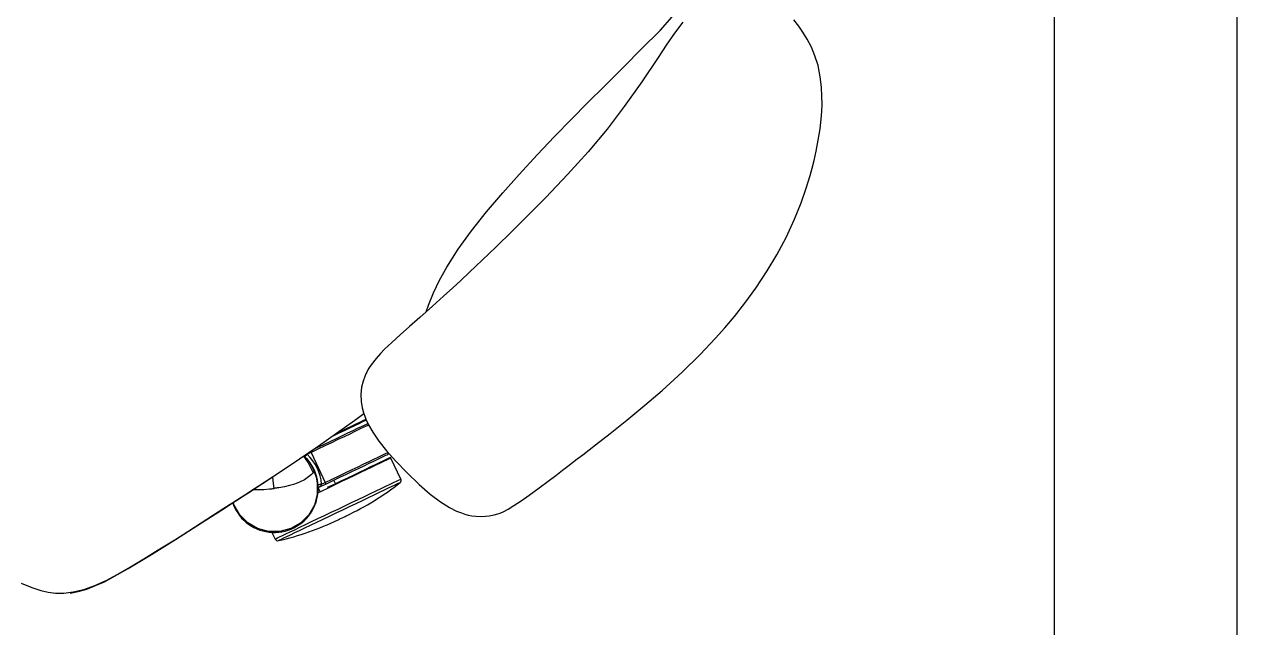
# Model space of a CAD drawing. Extents: x -15 to 8521, y -5327 to 1905.
# Drawn here: x 460.9 to 514, y 1210.2 to 1236.6 of the extents above; entities that cross this region are included whole.
import ezdxf

# ---------------------------------------------------------------- set-up
doc = ezdxf.new("R2010")
doc.units = 0
doc.layers.add('AR-DIV', color=2, linetype='Continuous')
doc.layers.add('AR-MOB', color=2, linetype='Continuous')

# ---------------------------------------------------------------- blocks, each defined once
blk = doc.blocks.new('CAD-GIR-TELA')
at = {"color": 1, "linetype": 'Continuous'}
for p, q in [((0.3068505896405895, -0.1001565341407513), (0.2969838718147457, -0.09770269025830203)), ((0.2728117821836804, -0.1231839412798763), (0.2723716468578914, -0.1249537115068051)), ((0.2728117821836804, -0.1231839412798763), (0.286922949987229, -0.1266933829379013)), ((0.2801974449305362, -0.1274259566280307), (0.2803069238805165, -0.128075764319874)), ((0.2864828146612126, -0.1284631531648301), (0.286922949987229, -0.1266933829379013)), ((0.2876722263499687, -0.1268797281809384), (0.2869844158281012, -0.1296453628806375)), ((0.2901537570362507, -0.1235664268938308), (0.2885927872544016, -0.1231782227373515)), ((0.286763306377452, -0.1305343755457216), (0.2871239029925619, -0.1308859696905529)), ((0.2868318383038968, -0.1306011749188656), (0.2883126352583076, -0.1309694490987567)), ((0.2682377402784368, -0.1620451565954681), (0.2692855359362056, -0.1523412643759912)), ((0.2889580266448775, -0.1586923464092251), (0.2920985146840849, -0.1594733861625173))]:
    blk.add_line(p, q, dxfattribs=at)
at = {"color": 1, "linetype": 'Continuous', "flags": 128}
for points in [[(0.2272669940048218, 0.1125825360754789), (0.226015844699532, 0.1204252859433836), (0.223339294700736, 0.1281541179187116), (0.2199707896656946, 0.1331967293049274), (0.2155392923530144, 0.137369125639907), (0.2106980982455298, 0.1410847406009452), (0.2010207604528205, 0.1480613406702105), (0.1907626904301196, 0.1542741358603053), (0.1691715095746531, 0.1650207732996023), (0.1468835044076968, 0.1744574793287939), (0.1238619516991548, 0.1824335448645797), (0.1174168817331065, 0.1841527541027972)], [(0.3062636519582611, -0.09638291842929902), (0.3137114599851429, -0.09550804360242182), (0.320143609435263, -0.09444648381395382), (0.325593415089088, -0.09313942866810976), (0.3299703993802723, -0.0916705670592819), (0.3331833826980528, -0.09023510514452937), (0.3351814530149113, -0.0891396927072492), (0.3365174632440358, -0.08830065220399774), (0.3378145194294575, -0.08738234475094941), (0.3390624074752395, -0.08637941984488862), (0.3402977486966847, -0.08524218844786446), (0.3420861466477163, -0.08325683479961299), (0.3439706840661074, -0.08054348230734831), (0.3449946317023205, -0.07861668994564752), (0.345633953508468, -0.07710642269239543), (0.346012781518084, -0.07601856891824355), (0.3464655768871125, -0.07440779119770013), (0.3469191875983597, -0.07217804059882837), (0.3473057611174681, -0.06935365778190317), (0.3476959809211166, -0.06552235838626075), (0.3480285623320469, -0.06124039815631477), (0.3483470342248438, -0.05576893565557839), (0.3485706802212007, -0.0508772937937465), (0.3487407644263385, -0.04673859156628168), (0.3488867741248214, -0.04302676444513054), (0.3490017338292546, -0.04001472279878726), (0.3490949970318979, -0.03752032823786067), (0.3491884187756114, -0.03481987641816886), (0.349285781217759, -0.0318294095454803), (0.3494973107065107, -0.02484015791105776), (0.3496954780434862, -0.01664626685214898), (0.3498269705614803, -0.007260111187406437), (0.3498169829358631, 0.003060716303934896), (0.3496117268598482, 0.01294104257704021), (0.3490311078799095, 0.02489724815086447), (0.34811129435775, 0.0357652092875469), (0.3469003447087289, 0.04556445963589795), (0.3459433663213076, 0.05164764206801919), (0.3447563099991839, 0.05803642685168597), (0.3431856243366838, 0.06521980603611155), (0.3411369817124523, 0.07315969754381513), (0.3384992725234497, 0.08179829310711284), (0.3357581312964157, 0.08947205152435345), (0.3324302562184585, 0.09751602052165254), (0.3286473209857377, 0.1054207458096243), (0.3249142106931231, 0.1122584928471042), (0.3213763688206654, 0.1180683742181827), (0.3181792841839979, 0.1229214357267665), (0.3162829246705314, 0.125654072728139), (0.3142269441852932, 0.1284757038647513), (0.3116974456806929, 0.1317263050018482), (0.3085431198990136, 0.1355045748223347), (0.305157153474056, 0.1393337453196182), (0.3022040751109216, 0.1424303874177895), (0.2997490648790517, 0.1447735746514809), (0.2973536407444044, 0.1468563586854543), (0.2947776691569288, 0.1489136980171679), (0.2914786699004708, 0.1513371033997828), (0.2876136141210281, 0.1538669869141813), (0.2832172660419019, 0.1562156662207599), (0.2790332854156077, 0.1578998507943652), (0.2751567019545291, 0.1590465036283604), (0.2711808536539593, 0.159908973185793), (0.2676527729374811, 0.1604155455274849), (0.2644267219131962, 0.1606709549141669), (0.2609153325513489, 0.1607338588955827)], [(0.230825332042059, 0.122558461107019), (0.2322444140172593, 0.1166338012099004), (0.2339956244488803, 0.1104874317020403), (0.2358397357422746, 0.1043128205201356), (0.2395186954013298, 0.09200127260100999), (0.2430930000480203, 0.07919055812999432), (0.2459323190435043, 0.06710168802283079), (0.2482931601487053, 0.05439966551011821), (0.2502553338802045, 0.04112865644174235), (0.2519212077963857, 0.02735398244203679), (0.2530245129494233, 0.01687203711344409), (0.2540059055468191, 0.00640826869994271), (0.254814247108925, -0.003156643108468415), (0.2554724797485051, -0.01171830869725454), (0.2560011901962298, -0.01928728118627987), (0.2563347681118557, -0.0245556533063791), (0.2566111832416027, -0.02933471488904615), (0.2568938491310746, -0.03478369107187973), (0.2571817919426849, -0.04125220988862566), (0.2574485364975772, -0.04878062107491132), (0.2576162879884123, -0.05470108546842312), (0.2578045129914699, -0.06025404571755644), (0.258049266631815, -0.06521348910973757), (0.2583575017765725, -0.06951416766014518), (0.2586365666866186, -0.07207564470490979), (0.2590969264017531, -0.07499681812305425), (0.2598663592100365, -0.07837244586880843), (0.2605751415037503, -0.08058641667321353), (0.2611264090703571, -0.08196648799457762), (0.2614737341316413, -0.08273545654583359), (0.262060015043744, -0.08386907562908164), (0.2631571147283012, -0.08564574208230624), (0.2648712961820365, -0.0879057046959133), (0.2670480115234568, -0.09015032915067422), (0.2694674648735145, -0.0920157236146224), (0.2719913467508377, -0.09344636157629793), (0.2740634070955821, -0.09435683857509503), (0.2755561846697674, -0.09490363887834974), (0.276852267003278, -0.09531558348862745), (0.2794996241143508, -0.0960063608567907), (0.2831931236075889, -0.09667330718957601), (0.287797671940325, -0.0970930142943871), (0.2931953878994591, -0.09718340124754832), (0.2993389377677431, -0.09694677812603913), (0.3062636519582611, -0.09638291842929902)], [(0.2573187425612105, -0.04511712412841007), (0.2556236531042941, -0.04239033304884288), (0.2528773255669421, -0.03729908855075337), (0.2502984324389672, -0.03169914849559063), (0.2479090099409405, -0.02560565003659576), (0.245056102324952, -0.01673516754863158), (0.2425493647556323, -0.00705989917196348), (0.2403383834507622, 0.003250999064221105), (0.2383803316117792, 0.01402780500347944), (0.2367102678745141, 0.02467185544082895), (0.2350954645103229, 0.03621145665874792), (0.2337777989107508, 0.04730244947131723), (0.2326412016464019, 0.05783148219006762), (0.2315735439722175, 0.06785128145156705), (0.2305704775258164, 0.07819002256201202), (0.2299046805560465, 0.08545103805954568), (0.229223483165697, 0.09255068306038083), (0.2285365332461424, 0.09882685782440603), (0.2279951627235732, 0.1043634720899718), (0.227594910003063, 0.1092770935474618), (0.2271704695269818, 0.1135553905069173)], [(0.2531143110609264, -0.2437751989327808), (0.2563168311457957, -0.2376435843939362), (0.2589450962448154, -0.2291320367376102), (0.2611030592936459, -0.217496896227658), (0.2628744941300738, -0.2055358327293106), (0.2644821181738735, -0.1933690148948699), (0.2661418319128188, -0.1798614195026857), (0.2673523965515869, -0.1695099164176099), (0.2681981747548434, -0.1623908057285917), (0.2689963022062329, -0.1554168328016203), (0.2697817242926703, -0.1482907919148602), (0.2708024785981706, -0.138510531663087), (0.2717650962658809, -0.1287925865508441), (0.2726517762012008, -0.1190358798912712), (0.2734499489588416, -0.1092048321820585), (0.2740982619009174, -0.09932936102359236), (0.2742683007995765, -0.09443188738487152)], [(0.2724110085498523, -0.1215963944187024), (0.2728542919005577, -0.1198139981042914), (0.2736364074364701, -0.1166691164130498), (0.2743994083073176, -0.1136012255515197), (0.2751339636724879, -0.1106476263062177), (0.2758311503409914, -0.1078442605366945), (0.276482498073392, -0.1052252243616749), (0.2770801028202641, -0.1028223831031028), (0.2776166493893015, -0.1006649635896792), (0.2780856378831231, -0.09877919186237705), (0.2784813610633137, -0.09718803270425269), (0.2787989950079464, -0.09591083288387381), (0.2788550706920887, -0.09568531277909642)], [(0.2772636397571659, -0.0954195986855666), (0.2771710106715091, -0.09579207402111933), (0.2768086928372213, -0.0972488870656889), (0.2763698257924716, -0.09901352757651694), (0.2758597317340445, -0.1010646048307535), (0.2752845934935522, -0.1033771950237679), (0.2746513865743054, -0.1059232489942588), (0.2739678111634021, -0.1086718413162089), (0.273338227861359, -0.1112033894405613)], [(0.2735186847019122, -0.1088782184356205), (0.2739296724460019, -0.107225706670306), (0.2745907133908077, -0.1045677051329221), (0.2751994155185002, -0.1021201346625276), (0.2757486674374832, -0.09991168990336519), (0.2762319919183938, -0.09796826846422846), (0.276643749667528, -0.09631264263089179), (0.2768944596693927, -0.09530450876081886)], [(0.2741140020407329, -0.09887609003226316), (0.2743046503389905, -0.0952232205263499), (0.2743140264851718, -0.09444863534872638)], [(0.279597915117165, -0.09589752169131316), (0.2793969847650715, -0.09670544427035566), (0.2789910021681408, -0.0983378448968324), (0.2785098518747873, -0.1002724903501075), (0.2779593996197036, -0.10248582702161), (0.2773463264929887, -0.1049509494482663), (0.2766781062280188, -0.1076378607640436), (0.2759628240526126, -0.1105138803372938), (0.2752092446187362, -0.1135440287939673), (0.2744264722971366, -0.116691435712255), (0.2736240644437657, -0.1199178264719194), (0.2728117821832257, -0.1231839412798763)], [(0.286922949987229, -0.1266933829379013), (0.2877352322473143, -0.1234272681294897), (0.288537640116374, -0.1202008773707348), (0.2893203897695003, -0.1170534704519923), (0.290073991856616, -0.1140233219957736), (0.2907892513942443, -0.1111473024070619), (0.2914574942967647, -0.1084603911062914), (0.2920705674234796, -0.1059952686646284), (0.292621019679018, -0.1037819320085873), (0.2931021699716894, -0.1018472865553122), (0.2935081525690748, -0.1002148859288354), (0.2938340302662255, -0.09890458084328202), (0.2940758170764184, -0.09793231525418378), (0.294230614063963, -0.09730989995250638), (0.2942965188638027, -0.09704492190758174)], [(0.2948594952899839, -0.09798028307204731), (0.2947952664187596, -0.09823856872299075), (0.29464438747641, -0.0988452552032868), (0.294408692900106, -0.09979295936091148), (0.2940910589716168, -0.1010701648474424), (0.2936953357752827, -0.1026613240060215), (0.2932263472966952, -0.1045470843992007), (0.2926898007278851, -0.1067045039126242), (0.292092195981013, -0.1091073565053193), (0.2914408482486124, -0.1117263926798842), (0.2907436615805636, -0.1145297584344007), (0.2900091062149386, -0.1174833463765026), (0.2892461053286297, -0.1205512485566942), (0.288463989808406, -0.1236961189292742), (0.2876722263499687, -0.1268797281809384)], [(0.2892331961472792, -0.1272679436556245), (0.2900343583889935, -0.1240464787811106), (0.2908258274180753, -0.1208641264761354), (0.2915979326601246, -0.1177595123840547), (0.2923413432736197, -0.1147703109354552), (0.2930470228336617, -0.1119328151057744), (0.2937064331563306, -0.1092814606713546), (0.2943115116365789, -0.1068484413390252), (0.2948549657505737, -0.1046632897309792), (0.2953301597131031, -0.1027525262861673), (0.2957313636318304, -0.101139353544113), (0.2960536856414819, -0.09984333915508614), (0.2962932076807192, -0.09888022324321355), (0.2964470308324962, -0.09826169201505763), (0.296513297989577, -0.09799526452616192), (0.296516061004013, -0.09798414450779092)], [(0.2969838718147457, -0.09770269025830203), (0.296973046209132, -0.09774618516121336), (0.296886690551446, -0.0980933856694719), (0.2967149983621766, -0.0987837327370471), (0.2964599853046366, -0.09980912981700385), (0.2961246408792704, -0.1011575396487387), (0.2957128831144473, -0.1028131541638686), (0.2952295586333094, -0.1047565869212121), (0.2946803293677931, -0.1069650316803745), (0.2940716046027774, -0.1094126021507691), (0.2934105636575168, -0.1120705923540299), (0.2927049520417313, -0.1149078617299892), (0.2919630135243096, -0.1178911294555292), (0.2911934448125066, -0.1209854275361977), (0.2904053050021957, -0.1241544743156737), (0.2896078343364934, -0.1273611162769157)], [(0.2948594952899839, -0.09798028307204731), (0.2948814409139686, -0.09783057047843613), (0.2948737633339533, -0.09767946505098735), (0.294836711702601, -0.0975327419569112), (0.2947717581171219, -0.09739606311359239), (0.2946813938165178, -0.09727468279061213), (0.2945690612393719, -0.09717324376242686), (0.2944949579771219, -0.09712480033704196)], [(0.2994745521625646, -0.129814960159365), (0.3002720454812788, -0.126608318198123), (0.3010601852918171, -0.1234392714027308), (0.3018297313499261, -0.1203449846561853), (0.3025716698675751, -0.1173617169156387), (0.3032772814831333, -0.114524447554686), (0.3039383450811783, -0.111866446017757), (0.3045470471934095, -0.1094188755628238), (0.3050962764748419, -0.1072104307877453), (0.3055796009557525, -0.1052670093645247), (0.3059913587051142, -0.1036113835307333), (0.3063267031459418, -0.102262973683537), (0.3065817161877931, -0.101237587938158), (0.3067534083772898, -0.1005472408705828), (0.3068397640349758, -0.1002000290436627), (0.3068505896405895, -0.1001565341412061)], [(0.3078263882650845, -0.101439016535096), (0.3078020193456723, -0.1015369678189018), (0.3076940804203332, -0.101970976938901), (0.3075011900057234, -0.1027466492032545), (0.3072256354778347, -0.1038545744927433), (0.3068708140297076, -0.1052813000610513), (0.3064410060649152, -0.107009511754768), (0.3059414431829737, -0.1090182378165991), (0.3053781723433531, -0.1112830866763943), (0.3047580331310655, -0.1137765753451276), (0.3040885898913075, -0.1164684238488007), (0.3033779052004775, -0.1193259629048953), (0.3026346531114541, -0.1223145075678076), (0.3018678474302305, -0.1253977648775617), (0.3010867963432702, -0.1285383321796871), (0.3003009665783338, -0.1316980820906792), (0.2995199154909187, -0.1348386494087208), (0.2987531098096952, -0.1379219180521432), (0.2980098577208992, -0.1409104627000488), (0.2972991956826263, -0.1437680017561433), (0.2966297297898564, -0.1464598502602712), (0.2960095905780236, -0.1489533276094335), (0.2954463197379482, -0.1512181764692286), (0.2949467568566888, -0.1532269025315145), (0.2945169488914416, -0.1549551255438928), (0.294162127443542, -0.1563818511267527), (0.2938865955686651, -0.1574897764016896), (0.2936936825005887, -0.1582654486660431), (0.2935857435759317, -0.1586994464514646), (0.2935613746562922, -0.1587974090698481)], [(0.2362191978843384, -0.2577308450186138), (0.2406756982334173, -0.2553512968966061), (0.2441994758787587, -0.2531569163488712), (0.2468995568326591, -0.2510922844617198), (0.2491994303411502, -0.2488822769932995), (0.2514700430335779, -0.2460842900622993), (0.2537135011391456, -0.2425476938169595), (0.2558044949707892, -0.2383100381489385), (0.2575855777133711, -0.2334935979552029), (0.2589911843026584, -0.2281968680858881), (0.2601325828823065, -0.2224268013760593), (0.2611846815955232, -0.2161845981472652), (0.2622080177372936, -0.2094344297429416), (0.2632356116430401, -0.2020407270583746), (0.2643291103333922, -0.1936507069476647), (0.265179214245336, -0.1868540654741082), (0.2660082558033992, -0.180021776522608), (0.2667607254977611, -0.1736529387017072), (0.2674078607562933, -0.1681880610126427), (0.26796451847963, -0.1636335867269736), (0.2687047357626398, -0.1574099998874772), (0.2695033614743352, -0.150440092228564), (0.270296732900988, -0.1430688560503768), (0.2713834146436511, -0.1325704486926043), (0.2723701068173341, -0.1220713732150216)], [(0.2801974449305362, -0.1274259566280307), (0.2825731655736945, -0.1283050156243917), (0.2848062963341818, -0.1294928306469956), (0.2886333719209233, -0.1326652972420561), (0.2915284268813139, -0.1367189743532435), (0.2932875413630427, -0.1413683424948431), (0.2937504149699635, -0.1463177699406515), (0.2929311345837959, -0.1512312555100834), (0.2908874291470056, -0.1557627423758277), (0.2877149625521724, -0.1595898066448171), (0.2836612741223234, -0.1624848616197596), (0.2790119059959579, -0.1642439761017158), (0.2740625011879274, -0.1647068497090913), (0.2691489929654836, -0.1638875693065529), (0.2680903490802393, -0.1634101219087825)], [(0.2719007786038219, -0.1267997025443037), (0.2755183856561416, -0.1271206317201177), (0.2803069238805165, -0.1280757643203287)], [(0.2737094689030073, -0.1264268195614022), (0.2729523790719668, -0.126481321232859), (0.2727595792387092, -0.1264968915288591), (0.2726626697503889, -0.1265048635218591), (0.272614090437628, -0.1265088834829839), (0.2726019286235442, -0.1265099026259122), (0.2725958364051166, -0.1265104008862181), (0.2725943190023372, -0.1265105254392438), (0.2725942284052962, -0.1265105367738215), (0.2725942057675184, -0.1265105367733668), (0.2725941831142791, -0.1265105367738215), (0.2725941831142791, -0.1265105480920283), (0.2724682845703228, -0.1265201960140985), (0.2721309471501172, -0.1265387444750559)], [(0.2725450149750941, -0.1264881268771205), (0.2725416631030839, -0.1264586395759579), (0.2725318113648427, -0.126371321384795), (0.272515799434359, -0.1262295241599531), (0.2724942388360887, -0.1260387059869572), (0.2724679675040989, -0.1258061821044976), (0.2724379819585465, -0.1255408983115558), (0.272405482520071, -0.1252530574311095), (0.2723716468578914, -0.1249537115068051)], [(0.2727963138033829, -0.1264934377559257), (0.273634663564053, -0.1264297977263595), (0.2744752554419847, -0.1264200818759491), (0.2753155981968121, -0.1264591151675631), (0.2761532685192378, -0.1265417339595842), (0.2769859337092839, -0.126662785897679), (0.2801974449305362, -0.1274259566280307)], [(0.2876722263499687, -0.1268797281809384), (0.2876578224193054, -0.1268761498390631), (0.2876151994519205, -0.1268655394005691), (0.2875459428109934, -0.1268483271478544), (0.2874527701899297, -0.1268251472306474), (0.2873392372912349, -0.1267969168761738), (0.2872096924622838, -0.1267647005324761), (0.2870691408645598, -0.1267297438112109), (0.286922949987229, -0.1266933829379013)], [(0.2896078343364934, -0.1273611162769157), (0.2888103410175518, -0.1305677469199509), (0.288431535660493, -0.1320908610778133)], [(0.2803069238805165, -0.1280757643203287), (0.2804241483547685, -0.1292432756913513), (0.2804328677309513, -0.1308252059257029), (0.2801971731548747, -0.1329754461189623), (0.2797141431021828, -0.1351174765145515), (0.2792959080938999, -0.1364718653458112), (0.2787315954585665, -0.1379961911593455), (0.2779708819955431, -0.1397532333835443), (0.2770272431050671, -0.1416587765461372), (0.2757668988319892, -0.1439254145675477), (0.2755910168223181, -0.1442241037066196), (0.2754142289043102, -0.1445207432261668), (0.2752374862923261, -0.1448140082356986), (0.2750617401702584, -0.1451024832640542), (0.2748864696552573, -0.1453873459790884), (0.2747119012167332, -0.1456683472588338)], [(0.2856109010290311, -0.1297376069564962), (0.2856276603115475, -0.1297131134679148), (0.2856772814202486, -0.1296405955522459), (0.2857578392736286, -0.1295228275271256), (0.2858662764433575, -0.1293643276289913), (0.2859984030935721, -0.1291711993944773), (0.2861491461642345, -0.1289508599643341), (0.2863127078192065, -0.1287117795600352), (0.2864828146612126, -0.1284631531648301)], [(0.2864828146612126, -0.1284631531648301), (0.2867377144841612, -0.1289991675016608), (0.2868813008717552, -0.1293571709616117), (0.2869431517387966, -0.1295265983653735), (0.2869744508402619, -0.1296162266175998), (0.2869844158281012, -0.1296453628806375)], [(0.2869844158281012, -0.1296453628806375), (0.2869828531504481, -0.129651624973576), (0.2869557891444856, -0.1297604924443476), (0.2868346013190148, -0.1302477349709079), (0.286763306377452, -0.1305343755457216)], [(0.2920985146840849, -0.1594733861625173), (0.2921093176364593, -0.1594298912746126), (0.2921956732946001, -0.1590826794476925), (0.2923673654838694, -0.158392332380572), (0.2926223785407274, -0.1573669466192769), (0.2929577229665483, -0.1560185367879967), (0.2933694807309166, -0.1543629109542053), (0.2938528052125093, -0.1524194895155233), (0.2944020571308101, -0.1502110447559062), (0.2950107592432687, -0.1477634742855116), (0.2956718002035359, -0.1451054727635892), (0.2963774344568719, -0.1422682147062915), (0.2971193729747483, -0.1392849469812063), (0.297888919033312, -0.136190648900083), (0.2986770588431682, -0.133021602120607), (0.2994745521625646, -0.129814960159365)], [(0.3031180002305973, -0.1328214757604655), (0.3031554368719753, -0.1326709138688784), (0.3032620848784973, -0.1322421250461048), (0.3034216831977119, -0.1316003912638735), (0.3036099308380926, -0.1308434260017748), (0.3037981784939348, -0.1300864607392214), (0.3039577767972332, -0.1294447382761064), (0.3040644248039825, -0.1290159494533327), (0.3041018614455879, -0.1288653762417198)], [(0.2747119012167332, -0.1456683472588338), (0.271844068787459, -0.1438786583898946), (0.2703031195480889, -0.1429170259084458)], [(0.2692093943730924, -0.1530462418591014), (0.2695865238017632, -0.1526504733724323), (0.2708305617459246, -0.1511950531617003), (0.2721276179308916, -0.1495100645961429), (0.2736098643285914, -0.1473819172329058), (0.2738008749988694, -0.1470926608658374), (0.2739896661903458, -0.1468035177326783), (0.2741754225914974, -0.1465158580149364), (0.2743573288910284, -0.1462312444223244), (0.2745362003847731, -0.1459486238245518), (0.2747119012167332, -0.1456683472588338)], [(0.2533311853851501, -0.2439611138593136), (0.2550255274593383, -0.2407765307561931), (0.2565109445351936, -0.2371891810248599), (0.2577836318162099, -0.2332603719810322), (0.2583940778006308, -0.2309164486991904)]]:
    blk.add_lwpolyline(points, dxfattribs=at)
at = {"color": 1, "linetype": 'Continuous'}
for centre, radius, start, end in [((0.296890693155774, -0.09807731873479497), 0.0003860447300971537, 76.03390303946594, 166.0339030391974), ((0.3065400138752921, -0.1014053109852284), 0.001286815761843249, 358.4991088995183, 76.03390303946594), ((0.1803976665607934, -0.09810019418591764), 0.1274724551363059, 346.0339030393869, 358.4991088995183), ((0.2747119116397698, -0.1456683443557267), 0.01930223650485769, 256.0339030394659, 94.44615177824339), ((0.2747119116397698, -0.1456683443557267), 0.0208464154252463, 55.62208102940522, 96.4457250487359), ((0.1794137859358216, -0.1020562948779116), 0.1274724551363059, 333.568697179449, 346.0339030393869), ((0.2924090771070951, -0.1582246111711356), 0.001286815761843249, 256.0339030394659, 333.568697179449), ((0.2747119116397698, -0.1456683443557267), 0.01930223650485769, 249.6728837782364, 256.0339030394659)]:
    blk.add_arc(centre, radius, start, end, dxfattribs=at)
blk = doc.blocks.new('EST-2')
at = {"layer": 'AR-MOB', "color": 1, "xscale": -1, "rotation": 320.5397469830933}
blk.add_blockref('CAD-GIR-TELA', (2.598420082779441, 1.095706998833576), dxfattribs=at)

msp = doc.modelspace()

# ---------------------------------------------------------------- linework, layer by layer
at = {"layer": 'AR-DIV'}
for p, q in [((506.0300000005396, 1655.400000000305), (506.0300000005396, 986.9000000002112)), ((514.030000000538, 1655.400000000311), (514.030000000538, 986.9000000002794))]:
    msp.add_line(p, q, dxfattribs=at)

# ---------------------------------------------------------------- block references
at = {"layer": 'AR-MOB', "xscale": -100, "yscale": 100, "zscale": 100, "rotation": 270.0000000000013}
msp.add_blockref('EST-2', (356.0397658353436, 986.900628526835), dxfattribs=at)

doc.saveas('drawing.dxf')
